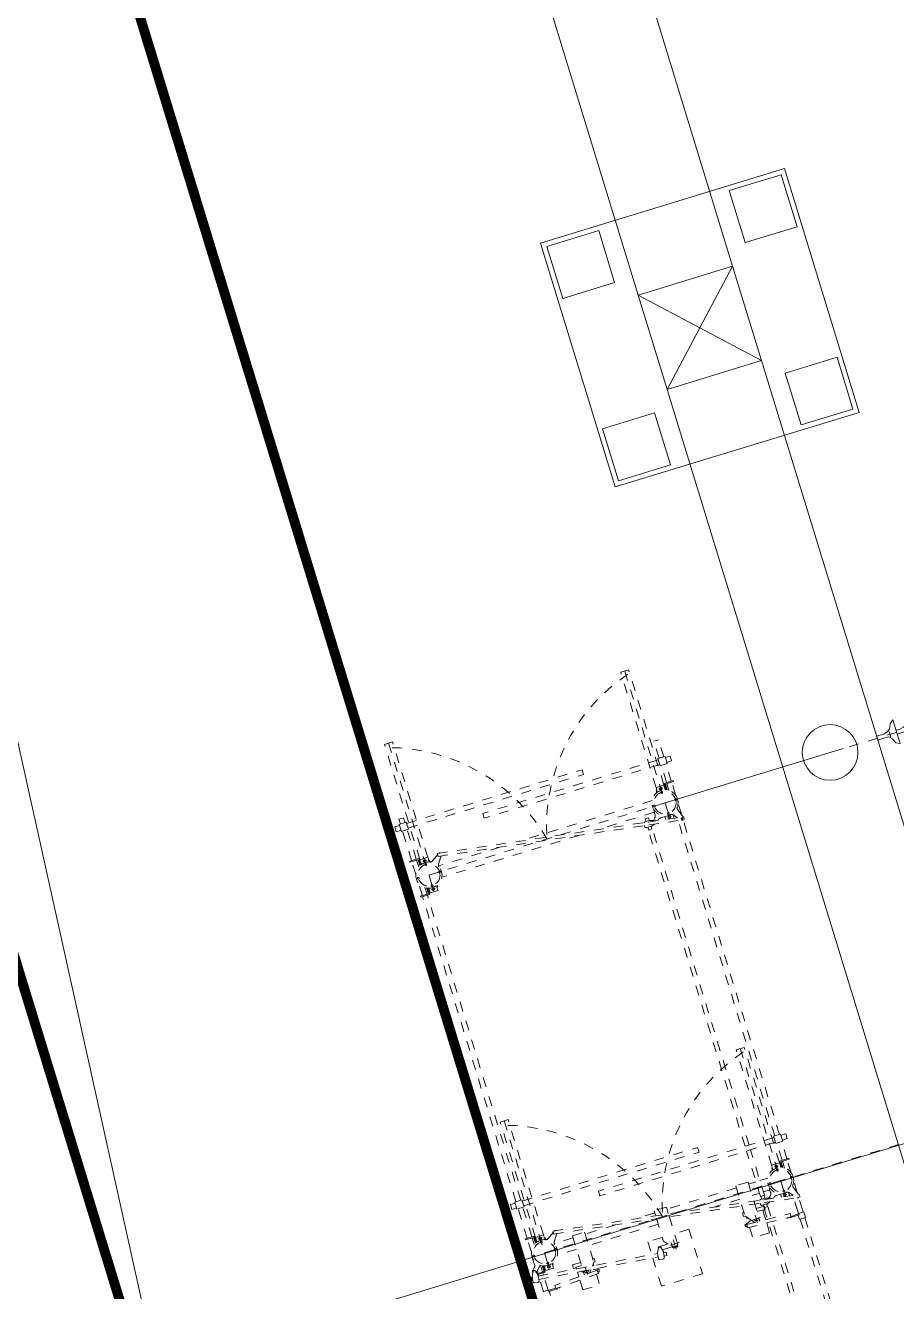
# Model space of a CAD drawing. Header units: metres. Extents: x 0 to 551036, y 0 to 1845929.
# Drawn here: x 547436.06 to 547444.88, y 1841899.39 to 1841912.22 of the extents above; entities that cross this region are included whole.
import ezdxf

# ---------------------------------------------------------------- set-up
doc = ezdxf.new("R2010")
doc.units = ezdxf.units.M
doc.header["$MEASUREMENT"] = 0
for name, pattern in [('02 Xref HH1 MBXD$0$HIDDEN', [0.375, 0.25, -0.125]), ('02 Xref HH1 NDK$0$HIDDEN', [0.375, 0.25, -0.125]), ('02 Xref KB1 MBTB$0$DASHED2', [0.375, 0.25, -0.125]), ('02 Xref KB1 MBTB$0$HIDDEN', [0.375, 0.25, -0.125])]:
    doc.linetypes.add(name, pattern=pattern)
for name, color, linetype, lineweight in [('_0', 7, 'Continuous', 0), ('Level 10', 7, 'Continuous', 0), ('Level 49', 7, 'Continuous', 0), ('Level 50', 7, 'Continuous', 0)]:
    doc.layers.add(name, color=color, linetype=linetype, lineweight=lineweight)

# ---------------------------------------------------------------- blocks, each defined once
blk = doc.blocks.new('02 Xref KB1 MBTB$0$X220 NC')
at = {"color": 0, "linetype": 'ByBlock', "lineweight": -2}
for p, q in [((37526403, -1364182), (37516403, -1374182)), ((37516403, -1364182), (37526403, -1374182)), ((37516403, -1534182), (37516403, -1374182)), ((37526403, -1534182), (37526403, -1374182)), ((37526403, -1534182), (37516403, -1544182)), ((37516403, -1534182), (37526403, -1544182))]:
    blk.add_line(p, q, dxfattribs=at)
at = {"color": 0, "linetype": 'ByBlock', "lineweight": -2, "flags": 128}
for points in [[(37534313, -1382092), (37508493, -1382092), (37508493, -1356272), (37534313, -1356272), (37534313, -1382092)], [(37508993, -1356772), (37514493, -1356772), (37514493, -1362272), (37508993, -1362272), (37508993, -1356772)], [(37533813, -1356772), (37528313, -1356772), (37528313, -1362272), (37533813, -1362272), (37533813, -1356772)], [(37516403, -1374182), (37526403, -1374182), (37526403, -1364182), (37516403, -1364182), (37516403, -1374182)], [(37526403, -1374182), (37516403, -1374182), (37516403, -1364182), (37526403, -1364182), (37526403, -1374182)], [(37508993, -1381592), (37514493, -1381592), (37514493, -1376092), (37508993, -1376092), (37508993, -1381592)], [(37533813, -1381592), (37528313, -1381592), (37528313, -1376092), (37533813, -1376092), (37533813, -1381592)], [(37534313, -1526272), (37508493, -1526272), (37508493, -1552092), (37534313, -1552092), (37534313, -1526272)], [(37508993, -1526772), (37514493, -1526772), (37514493, -1532272), (37508993, -1532272), (37508993, -1526772)], [(37533813, -1526772), (37528313, -1526772), (37528313, -1532272), (37533813, -1532272), (37533813, -1526772)], [(37516403, -1544182), (37526403, -1544182), (37526403, -1534182), (37516403, -1534182), (37516403, -1544182)], [(37516403, -1534182), (37526403, -1534182), (37526403, -1544182), (37516403, -1544182), (37516403, -1534182)], [(37526403, -1534182), (37516403, -1534182), (37516403, -1544182), (37526403, -1544182), (37526403, -1534182)], [(37508993, -1551592), (37514493, -1551592), (37514493, -1546092), (37508993, -1546092), (37508993, -1551592)], [(37533813, -1551592), (37528313, -1551592), (37528313, -1546092), (37533813, -1546092), (37533813, -1551592)]]:
    blk.add_lwpolyline(points, close=True, dxfattribs=at)
blk = doc.blocks.new('JYZCD')
for p, q in [((977504, 1394888), (976736, 1394888)), ((977504, 1394487), (976736, 1394487)), ((979207, 1394888), (978807, 1394888)), ((979207, 1394487), (978807, 1394487))]:
    blk.add_line(p, q)
at = {"color": 0, "lineweight": 0, "flags": 128}
for points in [[(978807, 1395990), (978406, 1395689), (978205, 1395188), (977905, 1394988), (977504, 1394888)], [(978807, 1395990), (978807, 1393485)], [(980510, 1395990), (980209, 1395689), (980009, 1395188), (979608, 1394988), (979207, 1394888)], [(980510, 1395990), (980510, 1396090)], [(980510, 1393485), (980510, 1395990)], [(981912, 1395990), (981512, 1395689), (981311, 1395188), (981011, 1394988), (980510, 1394888)], [(981812, 1395990), (981912, 1395990)], [(981812, 1393485), (981912, 1393485), (981912, 1395990)], [(983215, 1395990), (982814, 1395689), (982614, 1395188), (982313, 1394988), (981912, 1394888)], [(983215, 1395990), (983215, 1396090)], [(984517, 1395990), (984217, 1395689), (984016, 1395188), (983615, 1394988), (983215, 1394888)], [(983215, 1393485), (983215, 1395990)], [(984517, 1395990), (984517, 1396090)], [(985920, 1395990), (985519, 1395689), (985319, 1395188), (985018, 1394988), (984517, 1394888)], [(984517, 1393485), (984517, 1395990)], [(987222, 1395990), (986821, 1395689), (986721, 1395188), (986320, 1394988), (985920, 1394888)], [(985920, 1395990), (985920, 1393485)], [(987222, 1395990), (987222, 1396090)], [(987222, 1395990), (987222, 1396090)], [(987222, 1393485), (987222, 1395990)], [(988524, 1395990), (988224, 1395689), (988024, 1395188), (987723, 1394988), (987222, 1394888)], [(988524, 1395990), (988524, 1396090)], [(989927, 1395990), (989526, 1395689), (989326, 1395188), (989025, 1394988), (988524, 1394888)], [(988524, 1393485), (988524, 1395990)], [(991229, 1395990), (990829, 1395689), (990729, 1395188), (990328, 1394988), (989927, 1394888)], [(989927, 1395990), (989927, 1393485)], [(991229, 1395990), (991229, 1396090)], [(991229, 1393485), (991229, 1395990)], [(992532, 1395990), (992231, 1395689), (992031, 1395188), (991730, 1394988), (991229, 1394888)], [(993934, 1395990), (993534, 1395689), (993333, 1395188), (993033, 1394988), (992532, 1394888)], [(992532, 1395990), (992532, 1393485)], [(993934, 1395990), (993934, 1396090)], [(993934, 1395990), (993934, 1396090)], [(993934, 1393485), (993934, 1395990)], [(995237, 1395990), (994836, 1395689), (994736, 1395188), (994335, 1394988), (993934, 1394888)], [(995237, 1395990), (995237, 1396090)], [(996539, 1395990), (996239, 1395689), (996038, 1395188), (995738, 1394988), (995237, 1394888)], [(995237, 1393485), (995237, 1395990)], [(996539, 1395990), (996539, 1393485)], [(997942, 1395990), (997541, 1395689), (997341, 1395188), (997040, 1394988), (996639, 1394888)], [(997942, 1393485), (997942, 1395990)], [(978807, 1393485), (978406, 1393685), (978205, 1394186), (977905, 1394487), (977504, 1394487)], [(978105, 1394988), (978105, 1394387)], [(978807, 1394888), (978807, 1394487)], [(980510, 1393485), (980209, 1393685), (980009, 1394186), (979608, 1394487), (979207, 1394487)], [(979909, 1394988), (979909, 1394387)], [(980510, 1394888), (980510, 1394487)], [(981912, 1393485), (981512, 1393685), (981311, 1394186), (981011, 1394487), (980510, 1394487)], [(981211, 1394988), (981211, 1394387)], [(981912, 1394888), (981912, 1394487)], [(983215, 1393485), (982814, 1393685), (982614, 1394186), (982313, 1394487), (981912, 1394487)], [(982513, 1394988), (982513, 1394387)], [(984517, 1393485), (984217, 1393685), (984016, 1394186), (983615, 1394487), (983215, 1394487), (983215, 1394888)], [(983916, 1394988), (983916, 1394387)], [(984517, 1394888), (984517, 1394487)], [(984517, 1394888), (984517, 1394487)], [(985920, 1393485), (985519, 1393685), (985319, 1394186), (985018, 1394487), (984517, 1394487)], [(985218, 1394988), (985218, 1394387)], [(987222, 1393485), (986821, 1393685), (986721, 1394186), (986320, 1394487), (985920, 1394487)], [(986521, 1394988), (986521, 1394387)], [(988524, 1393485), (988224, 1393685), (988024, 1394186), (987723, 1394487), (987222, 1394487)], [(987923, 1394988), (987923, 1394387)], [(988524, 1394888), (988524, 1394487)], [(988524, 1394888), (988524, 1394487)], [(989927, 1393485), (989526, 1393685), (989326, 1394186), (989025, 1394487), (988524, 1394487)], [(989226, 1394988), (989226, 1394387)], [(991229, 1393485), (990829, 1393685), (990729, 1394186), (990328, 1394487), (989927, 1394487)], [(990528, 1394988), (990528, 1394387)], [(991229, 1394888), (991229, 1394487)], [(992532, 1393485), (992231, 1393685), (992031, 1394186), (991730, 1394487), (991229, 1394487)], [(991931, 1394988), (991931, 1394387)], [(993934, 1393485), (993534, 1393685), (993333, 1394186), (993033, 1394487), (992532, 1394487)], [(993233, 1394988), (993233, 1394387)], [(995237, 1393485), (994836, 1393685), (994736, 1394186), (994335, 1394487), (993934, 1394487)], [(994536, 1394988), (994536, 1394387)], [(995237, 1394888), (995237, 1394487)], [(995237, 1394888), (995237, 1394487)], [(996539, 1393485), (996239, 1393685), (996038, 1394186), (995738, 1394487), (995237, 1394487)], [(995938, 1394988), (995938, 1394387)], [(997942, 1393485), (997541, 1393685), (997341, 1394186), (997040, 1394487), (996639, 1394487)], [(997163, 1395016), (997163, 1394348)], [(997942, 1394888), (998743, 1394888)], [(997942, 1394487), (998743, 1394487)], [(998832, 1394459), (998832, 1394904)], [(978807, 1393485), (978807, 1393585)], [(987222, 1393485), (987222, 1393585)], [(993934, 1393485), (993934, 1393585)]]:
    blk.add_lwpolyline(points, dxfattribs=at)
at = {"flags": 128}
blk.add_lwpolyline([(976736, 1394888), (976736, 1394487)], dxfattribs=at)
blk = doc.blocks.new('jx')
at = {"rotation": 270}
blk.add_blockref('JYZCD', (-656326, 4103131, 0), dxfattribs=at)
blk = doc.blocks.new('ylp1')
at = {"color": 251, "linetype": '02 Xref HH1 NDK$0$HIDDEN', "lineweight": -2, "ltscale": 2000}
for p, q in [((695682, 3175683, 0), (695647, 3175365, 0)), ((695978, 3175792, 0), (695836, 3175807, 0)), ((695986, 3175891, 0), (695975, 3175792, 0)), ((696311, 3175755, 0), (695978, 3175792, 0)), ((696324, 3175855, 0), (695986, 3175891, 0)), ((696391, 3175744, 0), (696309, 3175753, 0)), ((696324, 3175855, 0), (696313, 3175755, 0)), ((696740, 3175574, 0), (696393, 3175746, 0)), ((703489, 3175723, 0), (703489, 3175223, 0)), ((703489, 3175723, 0), (703989, 3175723, 0)), ((703989, 3175723, 0), (703989, 3175223, 0)), ((743489, 3175723, 0), (743989, 3175723, 0)), ((743489, 3175723, 0), (743489, 3175223, 0)), ((743989, 3175723, 0), (743989, 3175223, 0)), ((693994, 3174528, 0), (694444, 3174528, 0)), ((694444, 3174620, 0), (694444, 3173430, 0)), ((694444, 3174620, 0), (694544, 3174620, 0)), ((694544, 3174620, 0), (694544, 3173792, 0)), ((694544, 3174528, 0), (694594, 3174528, 0)), ((695906, 3175196, 0), (694558, 3162968, 0)), ((694593, 3175168, 0), (694594, 3174528, 0)), ((694593, 3175098, 0), (695895, 3175098, 0)), ((694594, 3174598, 0), (695838, 3174598, 0)), ((696244, 3175159, 0), (694895, 3162920, 0)), ((695913, 3175195, 0), (695771, 3175210, 0)), ((696246, 3175159, 0), (695913, 3175195, 0)), ((696181, 3174598, 0), (696415, 3174598, 0)), ((696237, 3175098, 0), (696415, 3175098, 0)), ((696328, 3175150, 0), (696246, 3175159, 0)), ((696624, 3175224, 0), (696328, 3175150, 0)), ((696415, 3175172, 0), (696415, 3174348, 0)), ((696415, 3174348, 0), (697097, 3174348, 0)), ((696515, 3175197, 0), (696515, 3174448, 0)), ((696515, 3175098, 0), (696791, 3175098, 0)), ((696515, 3174598, 0), (697231, 3174598, 0)), ((696515, 3174448, 0), (697142, 3174448, 0)), ((696802, 3175268, 0), (696624, 3175224, 0)), ((697256, 3174633, 0), (696670, 3175219, 0)), ((696830, 3175529, 0), (696740, 3175574, 0)), ((697164, 3175290, 0), (696909, 3175545, 0)), ((696915, 3174248, 0), (696915, 3174348, 0)), ((696915, 3174348, 0), (697097, 3174348, 0)), ((697447, 3175173, 0), (698324, 3175173, 0)), ((698763, 3175098, 0), (700132, 3175098, 0)), ((699416, 3174598, 0), (700132, 3174598, 0)), ((700132, 3174448, 0), (699505, 3174448, 0)), ((699732, 3174348, 0), (699551, 3174348, 0)), ((700232, 3174348, 0), (699551, 3174348, 0)), ((699732, 3174248, 0), (699732, 3174348, 0)), ((700132, 3175298, 0), (700132, 3174448, 0)), ((700132, 3175298, 0), (700232, 3175298, 0)), ((700232, 3175298, 0), (700232, 3174348, 0)), ((700232, 3175098, 0), (703364, 3175098, 0)), ((700232, 3174598, 0), (703364, 3174598, 0)), ((703364, 3174473, 0), (703364, 3175223, 0)), ((703364, 3175223, 0), (704114, 3175223, 0)), ((703364, 3174473, 0), (704114, 3174473, 0)), ((703489, 3174473, 0), (703489, 3155898, 0)), ((703989, 3174473, 0), (703989, 3155898, 0)), ((704114, 3174473, 0), (704114, 3175223, 0)), ((704114, 3175098, 0), (736415, 3175098, 0)), ((704114, 3174598, 0), (736415, 3174598, 0)), ((736415, 3175298, 0), (736415, 3174348, 0)), ((736515, 3175298, 0), (736415, 3175298, 0)), ((736415, 3174348, 0), (737097, 3174348, 0)), ((736515, 3175298, 0), (736515, 3174448, 0)), ((736515, 3175098, 0), (737884, 3175098, 0)), ((736515, 3174598, 0), (737231, 3174598, 0)), ((736515, 3174448, 0), (737142, 3174448, 0)), ((736915, 3174248, 0), (736915, 3174348, 0)), ((736915, 3174348, 0), (737097, 3174348, 0)), ((738324, 3175199, 0), (738324, 3175173, 0)), ((738763, 3175098, 0), (740132, 3175098, 0)), ((739416, 3174598, 0), (740132, 3174598, 0)), ((740132, 3174448, 0), (739505, 3174448, 0)), ((739732, 3174348, 0), (739551, 3174348, 0)), ((740232, 3174348, 0), (739551, 3174348, 0)), ((739732, 3174248, 0), (739732, 3174348, 0)), ((740132, 3175298, 0), (740132, 3174448, 0)), ((740132, 3175298, 0), (740232, 3175298, 0)), ((740232, 3175298, 0), (740232, 3174348, 0)), ((740232, 3175098, 0), (743364, 3175098, 0)), ((740232, 3174598, 0), (743364, 3174598, 0)), ((743364, 3175223, 0), (744114, 3175223, 0)), ((743364, 3174473, 0), (743364, 3175223, 0)), ((743364, 3174473, 0), (744114, 3174473, 0)), ((743489, 3174473, 0), (743489, 3155898, 0)), ((743989, 3174473, 0), (743989, 3155898, 0)), ((744114, 3174473, 0), (744114, 3175223, 0)), ((744114, 3175098, 0), (744614, 3175098, 0)), ((744114, 3174598, 0), (744614, 3174598, 0)), ((744614, 3174598, 0), (744614, 3175098, 0)), ((694521, 3173430, 0), (694444, 3173430, 0)), ((694503, 3173790, 0), (694840, 3173806, 0)), ((694726, 3169241, 0), (694503, 3173790, 0)), ((695063, 3169257, 0), (694840, 3173806, 0)), ((700175, 3173848, 0), (696467, 3173848, 0)), ((696574, 3174268, 0), (696574, 3173428, 0)), ((696574, 3174268, 0), (696915, 3174268, 0)), ((696574, 3173428, 0), (696915, 3173428, 0)), ((712289, 3173848, 0), (696622, 3173848, 0)), ((696824, 3174029, 0), (696824, 3173644, 0)), ((696824, 3174029, 0), (696824, 3173644, 0)), ((696824, 3174029, 0), (696824, 3173644, 0)), ((696915, 3174248, 0), (697060, 3174248, 0)), ((696915, 3173448, 0), (697060, 3173448, 0)), ((696915, 3173448, 0), (696915, 3173348, 0)), ((696915, 3173448, 0), (696915, 3173348, 0)), ((696915, 3173348, 0), (697097, 3173348, 0)), ((698321, 3173848, 0), (698324, 3148848, 0)), ((699732, 3173348, 0), (699551, 3173348, 0)), ((699585, 3173073, 0), (700063, 3172380, 0)), ((699732, 3174248, 0), (699587, 3174248, 0)), ((699732, 3173448, 0), (699587, 3173448, 0)), ((700074, 3174268, 0), (699732, 3174268, 0)), ((699732, 3173448, 0), (699732, 3173348, 0)), ((699732, 3173448, 0), (699732, 3173348, 0)), ((700074, 3173428, 0), (699732, 3173428, 0)), ((699824, 3174029, 0), (699824, 3173644, 0)), ((699824, 3174029, 0), (699824, 3173644, 0)), ((700074, 3174268, 0), (700074, 3173428, 0)), ((700074, 3174268, 0), (712289, 3174268, 0)), ((700074, 3173428, 0), (712289, 3173428, 0)), ((712289, 3174268, 0), (712289, 3173428, 0)), ((736574, 3174268, 0), (736574, 3173428, 0)), ((736574, 3174268, 0), (736915, 3174268, 0)), ((736574, 3173428, 0), (736915, 3173428, 0)), ((752289, 3173848, 0), (736622, 3173848, 0)), ((752289, 3173848, 0), (736622, 3173848, 0)), ((736824, 3174029, 0), (736824, 3173644, 0)), ((736824, 3174029, 0), (736824, 3173644, 0)), ((736824, 3174029, 0), (736824, 3173644, 0)), ((736915, 3174248, 0), (737060, 3174248, 0)), ((736915, 3173448, 0), (736915, 3173348, 0)), ((736915, 3173448, 0), (736915, 3173348, 0)), ((736915, 3173448, 0), (737060, 3173448, 0)), ((736915, 3173348, 0), (737097, 3173348, 0)), ((738324, 3173848, 0), (738324, 3148848, 0)), ((739732, 3173348, 0), (739551, 3173348, 0)), ((739585, 3173073, 0), (740063, 3172380, 0)), ((739732, 3174248, 0), (739587, 3174248, 0)), ((739732, 3173448, 0), (739587, 3173448, 0)), ((740074, 3174268, 0), (739732, 3174268, 0)), ((739732, 3173448, 0), (739732, 3173348, 0)), ((739732, 3173448, 0), (739732, 3173348, 0)), ((740074, 3173428, 0), (739732, 3173428, 0)), ((739824, 3174029, 0), (739824, 3173644, 0)), ((739824, 3174029, 0), (739824, 3173644, 0)), ((740074, 3174268, 0), (740074, 3173428, 0)), ((740074, 3174268, 0), (752289, 3174268, 0)), ((740074, 3173428, 0), (752289, 3173428, 0)), ((752289, 3174268, 0), (752289, 3173428, 0)), ((699863, 3172410, 0), (696662, 3151064, 0)), ((700160, 3172366, 0), (696965, 3151064, 0)), ((697724, 3170648, 0), (697724, 3172667, 0)), ((698924, 3170648, 0), (698924, 3172640, 0)), ((699099, 3172587, 0), (699815, 3172092, 0)), ((699863, 3172410, 0), (700160, 3172366, 0)), ((739863, 3172410, 0), (736662, 3151064, 0)), ((740160, 3172366, 0), (736965, 3151064, 0)), ((737724, 3158143, 0), (737724, 3172667, 0)), ((738924, 3166145, 0), (738924, 3172640, 0)), ((739099, 3172587, 0), (739815, 3172092, 0)), ((739863, 3172410, 0), (740160, 3172366, 0)), ((694628, 3171243, 0), (693584, 3171243, 0)), ((693584, 3171243, 0), (693584, 3169453, 0)), ((695458, 3171243, 0), (694965, 3171243, 0)), ((695039, 3170648, 0), (694996, 3170606, 0)), ((695390, 3170648, 0), (695039, 3170648, 0)), ((695324, 3170817, 0), (695324, 3169956, 0)), ((699139, 3170648, 0), (695732, 3170648, 0)), ((696004, 3171243, 0), (695800, 3171243, 0)), ((695934, 3171243, 0), (695934, 3171498, 0)), ((695934, 3171498, 0), (696324, 3171498, 0)), ((696004, 3170648, 0), (696004, 3171243, 0)), ((696324, 3170648, 0), (696324, 3171498, 0)), ((699139, 3170648, 0), (699139, 3169348, 0)), ((694716, 3169453, 0), (693584, 3169453, 0)), ((694726, 3169241, 0), (695063, 3169257, 0)), ((694889, 3169249, 0), (694849, 3169140, 0)), ((694932, 3170348, 0), (695723, 3170348, 0)), ((695301, 3169868, 0), (695021, 3170104, 0)), ((695274, 3169627, 0), (695068, 3169060, 0)), ((695254, 3169453, 0), (695211, 3169453, 0)), ((695796, 3169453, 0), (695596, 3169453, 0)), ((695921, 3169348, 0), (695614, 3169606, 0)), ((699139, 3169348, 0), (695921, 3169348, 0)), ((695934, 3169348, 0), (695934, 3169198, 0)), ((696324, 3169198, 0), (696324, 3169348, 0)), ((697724, 3161998, 0), (697724, 3169348, 0)), ((698924, 3166145, 0), (698924, 3169348, 0)), ((694849, 3169140, 0), (695068, 3169060, 0)), ((695934, 3169198, 0), (696324, 3169198, 0)), ((702189, 3166798, 0), (702689, 3166798, 0)), ((702189, 3148223, 0), (702189, 3166798, 0)), ((702689, 3148223, 0), (702689, 3166798, 0)), ((742189, 3166798, 0), (742689, 3166798, 0)), ((742189, 3148223, 0), (742189, 3166798, 0)), ((742689, 3148223, 0), (742689, 3166798, 0)), ((738924, 3150030, 0), (738924, 3164122, 0)), ((691614, 3159178, 0), (691614, 3163488, 0)), ((694620, 3163518, 0), (691634, 3163518, 0)), ((694247, 3162870, 0), (694202, 3162553, 0)), ((694546, 3162969, 0), (694405, 3162989, 0)), ((694878, 3162923, 0), (694546, 3162969, 0)), ((694959, 3162911, 0), (694878, 3162923, 0)), ((695390, 3162681, 0), (694959, 3162911, 0)), ((696324, 3163518, 0), (694962, 3163518, 0)), ((696324, 3161998, 0), (696324, 3163518, 0)), ((698924, 3161998, 0), (698924, 3163772, 0)), ((698924, 3161998, 0), (698924, 3163772, 0)), ((694462, 3162375, 0), (694321, 3162395, 0)), ((694460, 3162376, 0), (694422, 3162104, 0)), ((694758, 3162057, 0), (694422, 3162104, 0)), ((694794, 3162329, 0), (694462, 3162375, 0)), ((694797, 3162328, 0), (694758, 3162057, 0)), ((694876, 3162317, 0), (694794, 3162329, 0)), ((695353, 3162420, 0), (694876, 3162317, 0)), ((695124, 3162335, 0), (695124, 3161298, 0)), ((695325, 3162708, 0), (695424, 3162708, 0)), ((695524, 3162608, 0), (695424, 3162708, 0)), ((695524, 3162608, 0), (695524, 3161298, 0)), ((695921, 3161998, 0), (695524, 3161665, 0)), ((698354, 3161998, 0), (695921, 3161998, 0)), ((699139, 3161998, 0), (698658, 3161998, 0)), ((699139, 3160698, 0), (699139, 3161998, 0)), ((694766, 3160998, 0), (695775, 3160998, 0)), ((695124, 3161329, 0), (694939, 3161174, 0)), ((694939, 3160798, 0), (694939, 3161174, 0)), ((695039, 3160698, 0), (694939, 3160798, 0)), ((698159, 3160698, 0), (695039, 3160698, 0)), ((695524, 3161298, 0), (695124, 3161298, 0)), ((695324, 3161429, 0), (695324, 3160514, 0)), ((696324, 3159178, 0), (696324, 3160698, 0)), ((699139, 3160698, 0), (698463, 3160698, 0)), ((698924, 3153348, 0), (698924, 3160698, 0)), ((696324, 3159178, 0), (691614, 3159178, 0)), ((697724, 3153348, 0), (697724, 3156120, 0)), ((703489, 3155898, 0), (703989, 3155898, 0)), ((737724, 3150173, 0), (737724, 3156120, 0)), ((743489, 3155898, 0), (743989, 3155898, 0)), ((694716, 3153243, 0), (693584, 3153243, 0)), ((693584, 3151453, 0), (693584, 3153243, 0)), ((694726, 3153456, 0), (694503, 3148907, 0)), ((694726, 3153456, 0), (695063, 3153439, 0)), ((695063, 3153439, 0), (694840, 3148891, 0)), ((694849, 3153557, 0), (695068, 3153636, 0)), ((694889, 3153448, 0), (694849, 3153557, 0)), ((695301, 3152828, 0), (695021, 3152593, 0)), ((695348, 3152867, 0), (695068, 3153636, 0)), ((695254, 3153243, 0), (695211, 3153243, 0)), ((695921, 3153348, 0), (695301, 3152828, 0)), ((695324, 3151880, 0), (695324, 3152741, 0)), ((695796, 3153243, 0), (695596, 3153243, 0)), ((699139, 3153348, 0), (695921, 3153348, 0)), ((695934, 3153348, 0), (695934, 3153498, 0)), ((695934, 3153498, 0), (696324, 3153498, 0)), ((696324, 3153498, 0), (696324, 3153348, 0)), ((699139, 3152048, 0), (699139, 3153348, 0)), ((696168, 3151273, 0), (662689, 3151273, 0)), ((694628, 3151453, 0), (693584, 3151453, 0)), ((694932, 3152348, 0), (695723, 3152348, 0)), ((695800, 3151453, 0), (694965, 3151453, 0)), ((695039, 3152048, 0), (694996, 3152091, 0)), ((695390, 3152048, 0), (695039, 3152048, 0)), ((699139, 3152048, 0), (695390, 3152048, 0)), ((696004, 3151453, 0), (695800, 3151453, 0)), ((695934, 3151453, 0), (695934, 3151198, 0)), ((696004, 3152048, 0), (696004, 3151453, 0)), ((696168, 3150855, 0), (696168, 3151273, 0)), ((696324, 3152048, 0), (696324, 3151198, 0)), ((696468, 3151231, 0), (696468, 3151374, 0)), ((696608, 3151514, 0), (696730, 3151514, 0)), ((697068, 3151231, 0), (697068, 3151374, 0)), ((697368, 3150855, 0), (697368, 3151273, 0)), ((697368, 3151273, 0), (702189, 3151273, 0)), ((697724, 3151273, 0), (697724, 3152048, 0)), ((698924, 3151273, 0), (698924, 3152048, 0)), ((702689, 3151273, 0), (736168, 3151273, 0)), ((736168, 3150855, 0), (736168, 3151273, 0)), ((736468, 3151231, 0), (736468, 3151374, 0)), ((736608, 3151514, 0), (736730, 3151514, 0)), ((737068, 3151231, 0), (737068, 3151374, 0)), ((696168, 3150855, 0), (662689, 3150855, 0)), ((695934, 3151198, 0), (696324, 3151198, 0)), ((696662, 3151064, 0), (696125, 3147483, 0)), ((696468, 3151239, 0), (696168, 3151239, 0)), ((696468, 3150889, 0), (696168, 3150889, 0)), ((696965, 3151064, 0), (696422, 3147438, 0)), ((696468, 3150896, 0), (696468, 3151231, 0)), ((696468, 3150814, 0), (696468, 3150896, 0)), ((696579, 3150511, 0), (696468, 3150814, 0)), ((696881, 3150008, 0), (696817, 3150072, 0)), ((696899, 3150356, 0), (697068, 3150814, 0)), ((697164, 3150290, 0), (696953, 3150502, 0)), ((697368, 3151239, 0), (697068, 3151239, 0)), ((697068, 3150896, 0), (697068, 3151231, 0)), ((697068, 3150814, 0), (697068, 3150896, 0)), ((697368, 3150889, 0), (697068, 3150889, 0)), ((697368, 3150855, 0), (702189, 3150855, 0)), ((697447, 3150173, 0), (697785, 3150173, 0)), ((697724, 3150173, 0), (697724, 3150855, 0)), ((697913, 3150108, 0), (697891, 3150129, 0)), ((698924, 3150030, 0), (698924, 3150855, 0)), ((702689, 3150855, 0), (736168, 3150855, 0)), ((736662, 3151064, 0), (736125, 3147483, 0)), ((736168, 3151239, 0), (736468, 3151239, 0)), ((736168, 3150889, 0), (736468, 3150889, 0)), ((736965, 3151064, 0), (736422, 3147438, 0)), ((736468, 3150896, 0), (736468, 3151231, 0)), ((736468, 3150814, 0), (736468, 3150896, 0)), ((736579, 3150511, 0), (736468, 3150814, 0)), ((736881, 3150008, 0), (736817, 3150072, 0)), ((736899, 3150356, 0), (737068, 3150814, 0)), ((737164, 3150290, 0), (736953, 3150502, 0)), ((737068, 3151239, 0), (737368, 3151239, 0)), ((737068, 3150896, 0), (737068, 3151231, 0)), ((737068, 3150814, 0), (737068, 3150896, 0)), ((737068, 3150889, 0), (737368, 3150889, 0)), ((737368, 3150889, 0), (737368, 3151239, 0)), ((737447, 3150173, 0), (737785, 3150173, 0)), ((737913, 3150108, 0), (737891, 3150129, 0)), ((694444, 3148076, 0), (694444, 3149267, 0)), ((694521, 3149267, 0), (694444, 3149267, 0)), ((694503, 3148907, 0), (694840, 3148891, 0)), ((694544, 3148076, 0), (694544, 3148905, 0)), ((700267, 3148848, 0), (696622, 3148848, 0)), ((712289, 3148848, 0), (696622, 3148848, 0)), ((696696, 3149268, 0), (696999, 3149268, 0)), ((696824, 3149029, 0), (696824, 3148644, 0)), ((696824, 3149029, 0), (696824, 3148644, 0)), ((696824, 3149029, 0), (696824, 3148644, 0)), ((696999, 3149725, 0), (696999, 3148848, 0)), ((699732, 3149348, 0), (699551, 3149348, 0)), ((699732, 3149248, 0), (699587, 3149248, 0)), ((699732, 3149248, 0), (699732, 3149348, 0)), ((700074, 3149268, 0), (699732, 3149268, 0)), ((699824, 3149029, 0), (699824, 3148644, 0)), ((699824, 3149029, 0), (699824, 3148644, 0)), ((700074, 3149268, 0), (700074, 3148428, 0)), ((700074, 3149268, 0), (712289, 3149268, 0)), ((712289, 3149268, 0), (712289, 3148428, 0)), ((752289, 3148848, 0), (736622, 3148848, 0)), ((736696, 3149268, 0), (736999, 3149268, 0)), ((736824, 3149029, 0), (736824, 3148644, 0)), ((736824, 3149029, 0), (736824, 3148644, 0)), ((736824, 3149029, 0), (736824, 3148644, 0)), ((736999, 3149725, 0), (736999, 3148848, 0)), ((739732, 3149348, 0), (739551, 3149348, 0)), ((739732, 3149248, 0), (739587, 3149248, 0)), ((739732, 3149248, 0), (739732, 3149348, 0)), ((740074, 3149268, 0), (739732, 3149268, 0)), ((739824, 3149029, 0), (739824, 3148644, 0)), ((739824, 3149029, 0), (739824, 3148644, 0)), ((740074, 3149268, 0), (740074, 3148428, 0)), ((740074, 3149268, 0), (752289, 3149268, 0)), ((752289, 3149268, 0), (752289, 3148428, 0)), ((693994, 3148098, 0), (662814, 3148098, 0)), ((693993, 3147598, 0), (662814, 3147598, 0)), ((693993, 3147528, 0), (693994, 3148168, 0)), ((693993, 3147528, 0), (694593, 3147528, 0)), ((693994, 3148168, 0), (694444, 3148168, 0)), ((693994, 3148098, 0), (693994, 3148098, 0)), ((694444, 3148076, 0), (694544, 3148076, 0)), ((694544, 3148168, 0), (694594, 3148168, 0)), ((694593, 3147528, 0), (694594, 3148168, 0)), ((694823, 3147598, 0), (694593, 3147598, 0)), ((694823, 3148098, 0), (694594, 3148098, 0)), ((694823, 3148098, 0), (696217, 3148098, 0)), ((694823, 3147598, 0), (696142, 3147598, 0)), ((696125, 3147483, 0), (696422, 3147438, 0)), ((697257, 3147821, 0), (696434, 3147520, 0)), ((696908, 3148413, 0), (696517, 3148075, 0)), ((696574, 3148428, 0), (696924, 3148428, 0)), ((696615, 3148428, 0), (696665, 3148428, 0)), ((696648, 3147598, 0), (697884, 3147598, 0)), ((698763, 3147598, 0), (700132, 3147598, 0)), ((699416, 3148098, 0), (700132, 3148098, 0)), ((700132, 3148248, 0), (699505, 3148248, 0)), ((699732, 3148348, 0), (699551, 3148348, 0)), ((700232, 3148348, 0), (699551, 3148348, 0)), ((699732, 3148448, 0), (699587, 3148448, 0)), ((699732, 3148448, 0), (699732, 3148348, 0)), ((700074, 3148428, 0), (699732, 3148428, 0)), ((700074, 3148428, 0), (712289, 3148428, 0)), ((700132, 3147398, 0), (700132, 3148248, 0)), ((700232, 3147398, 0), (700232, 3148348, 0)), ((700232, 3148098, 0), (702064, 3148098, 0)), ((700232, 3147598, 0), (702064, 3147598, 0)), ((702064, 3148223, 0), (702064, 3147473, 0)), ((702064, 3148223, 0), (702814, 3148223, 0)), ((702064, 3147473, 0), (702814, 3147473, 0)), ((702189, 3146973, 0), (702189, 3147473, 0)), ((702689, 3146973, 0), (702689, 3147473, 0)), ((702814, 3148223, 0), (702814, 3147473, 0)), ((702814, 3148098, 0), (736217, 3148098, 0)), ((702814, 3147598, 0), (736142, 3147598, 0)), ((736125, 3147483, 0), (736422, 3147438, 0)), ((737257, 3147821, 0), (736434, 3147520, 0)), ((736908, 3148413, 0), (736517, 3148075, 0)), ((736574, 3148428, 0), (736924, 3148428, 0)), ((736648, 3147598, 0), (737884, 3147598, 0)), ((738763, 3147598, 0), (740132, 3147598, 0)), ((739416, 3148098, 0), (740132, 3148098, 0)), ((740132, 3148248, 0), (739505, 3148248, 0)), ((739732, 3148348, 0), (739551, 3148348, 0)), ((740232, 3148348, 0), (739551, 3148348, 0)), ((739732, 3148448, 0), (739587, 3148448, 0)), ((739732, 3148448, 0), (739732, 3148348, 0)), ((740074, 3148428, 0), (739732, 3148428, 0)), ((740074, 3148428, 0), (752289, 3148428, 0)), ((740132, 3147398, 0), (740132, 3148248, 0)), ((740232, 3147398, 0), (740232, 3148348, 0)), ((740232, 3148098, 0), (742064, 3148098, 0)), ((740232, 3147598, 0), (742064, 3147598, 0)), ((742064, 3148223, 0), (742064, 3147473, 0)), ((742064, 3148223, 0), (742814, 3148223, 0)), ((742064, 3147473, 0), (742814, 3147473, 0)), ((742189, 3146973, 0), (742189, 3147473, 0)), ((742689, 3146973, 0), (742689, 3147473, 0)), ((742814, 3148223, 0), (742814, 3147473, 0)), ((742814, 3148098, 0), (744614, 3148098, 0)), ((742814, 3147598, 0), (744614, 3147598, 0)), ((744614, 3148098, 0), (744614, 3147598, 0)), ((700132, 3147398, 0), (700232, 3147398, 0)), ((702189, 3146973, 0), (702689, 3146973, 0)), ((740132, 3147398, 0), (740232, 3147398, 0)), ((742189, 3146973, 0), (742689, 3146973, 0))]:
    blk.add_line(p, q, dxfattribs=at)
for centre, radius in [((698324, 3173848, 0), 1125), ((698324, 3174973, 0), 90), ((738324, 3173848, 0), 1125), ((738324, 3174973, 0), 90), ((696824, 3173848, 0), 120), ((697199, 3173848, 0), 90), ((699449, 3173848, 0), 90), ((699824, 3173848, 0), 120), ((736824, 3173848, 0), 120), ((737199, 3173848, 0), 90), ((739449, 3173848, 0), 90), ((739824, 3173848, 0), 120), ((698324, 3172723, 0), 90), ((738324, 3172723, 0), 90), ((695324, 3160998, 0), 300), ((698324, 3149973, 0), 90), ((738324, 3149973, 0), 90), ((696824, 3148848, 0), 120), ((697199, 3148848, 0), 90), ((698324, 3148848, 0), 1125), ((699449, 3148848, 0), 90), ((699824, 3148848, 0), 120), ((736824, 3148848, 0), 120), ((737199, 3148848, 0), 90), ((738324, 3148848, 0), 1125), ((739449, 3148848, 0), 90), ((739824, 3148848, 0), 120), ((698324, 3147723, 0), 90), ((736303, 3147658, 0), 81.2), ((738324, 3147723, 0), 90)]:
    blk.add_circle(centre, radius, dxfattribs=at)
for centre, radius, start, end in [((695821, 3175668, 0), 140, 83.79968, 173.79968), ((695786, 3175350, 0), 140, 173.79968, 263.79968), ((696803, 3175439, 0), 150, 44.99996, 120.42774), ((696768, 3175404, 0), 140, 283.99682, 63.60241), ((698324, 3173848, 0), 1325, 338.13913, 291.86077), ((697447, 3175573, 0), 400, 225.00005, 270.00005), ((738324, 3173848, 0), 1325, 338.13913, 291.86077), ((694116, 3179433, 0), 18567, 283.09799, 343.13135), ((699832, 3173243, 0), 300, 158.13913, 214.62962), ((734116, 3179433, 0), 18567, 283.09799, 343.13135), ((739832, 3173243, 0), 300, 158.13913, 214.62962), ((698929, 3172340, 0), 300, 55.37038, 111.86077), ((699982, 3172190, 0), 175, 320.46836, 22.47454), ((738929, 3172340, 0), 300, 55.37038, 111.86077), ((739982, 3172190, 0), 175, 320.46836, 22.47454), ((695324, 3170348, 0), 200, 74.3056, 272.74084), ((694385, 3162851, 0), 140, 82.00153, 172.00153), ((694341, 3162534, 0), 140, 172.00153, 262.00153), ((695324, 3162557, 0), 140, 282.19868, 61.80427), ((694116, 3143264, 0), 18567, 16.86865, 76.90201), ((734116, 3143264, 0), 18567, 16.86865, 76.90201), ((695324, 3152348, 0), 200, 87.25916, 285.6944), ((696608, 3151374, 0), 140, 90, 180), ((696928, 3151374, 0), 140, 360, 45.07725), ((736608, 3151374, 0), 140, 90, 180), ((736928, 3151374, 0), 140, 360, 45.07725), ((696768, 3150404, 0), 140, 305.58519, 339.80286), ((696599, 3149725, 0), 400, 359.99999, 45), ((698324, 3148848, 0), 1325, 90, 187.36086), ((697447, 3150573, 0), 400, 225, 270.00001), ((697785, 3150023, 0), 150, 45, 90.00001), ((698324, 3148848, 0), 1325, 270, 90), ((736768, 3150404, 0), 140, 305.58519, 339.80286), ((736599, 3149725, 0), 400, 359.99999, 45), ((738324, 3148848, 0), 1325, 90, 187.36086), ((737447, 3150573, 0), 400, 225, 270.00001), ((737785, 3150023, 0), 150, 45, 90.00001), ((738324, 3148848, 0), 1325, 270, 90), ((696303, 3147658, 0), 175, 140.46972, 202.47385), ((696712, 3148640, 0), 300, 310.87037, 7.36086), ((697360, 3147540, 0), 300, 53.63923, 110.12962), ((698324, 3148848, 0), 1325, 233.63923, 270), ((736303, 3147658, 0), 175, 140.46972, 202.47385), ((736712, 3148640, 0), 300, 310.87037, 7.36086), ((737360, 3147540, 0), 300, 53.63923, 110.12962), ((738324, 3148848, 0), 1325, 233.63923, 270)]:
    blk.add_arc(centre, radius, start, end, dxfattribs=at)
blk = doc.blocks.new('Substation')
at = {"color": 251, "linetype": '02 Xref KB1 MBTB$0$HIDDEN', "lineweight": 13, "ltscale": 5000, "const_width": 1, "elevation": 0}
for points in [[(3138566.423, 2124488.787), (3139022.228, 2124488.787)], [(3138566.423, 2124448.787), (3139022.227, 2124448.788)]]:
    blk.add_lwpolyline(points, dxfattribs=at)
at = {"color": 251, "linetype": '02 Xref KB1 MBTB$0$DASHED2', "ltscale": 2000, "elevation": 0}
for points in [[(3138794.278, 2124391.142), (3138794.278, 2124488.78)], [(3138834.345, 2124421.246), (3138834.345, 2124402.396)]]:
    blk.add_lwpolyline(points, dxfattribs=at)
at = {"linetype": '02 Xref HH1 MBXD$0$HIDDEN', "elevation": 0}
for points in [[(3138794.324, 2124138.754), (3138794.324, 2124421.246)], [(3138834.335, 2124403.759), (3138834.191, 2124368.757), (3138834.327, 2124341.246)]]:
    blk.add_lwpolyline(points, dxfattribs=at)
at = {"layer": 'Level 50', "color": 0, "linetype": 'ByBlock', "lineweight": -2}
blk.add_circle((3138834.338, 2124403.772, 0), 2.817, dxfattribs=at)
at = {"linetype": '02 Xref HH1 MBXD$0$HIDDEN', "xscale": 0.001, "yscale": 0.001, "zscale": 0.001}
for name, p in [('ylp1', (3138096.022, 2121272.398, 0)), ('jx', (3138095.963, 2121272.398, 0))]:
    blk.add_blockref(name, p, dxfattribs=at)
at = {"layer": 'Level 49', "xscale": 0.001, "yscale": -0.001, "zscale": 0.001, "rotation": 89.99999999999999}
for p in [(3140248.506, 2086882.391, 0), (3140418.506, 2086882.391, 0)]:
    blk.add_blockref('02 Xref KB1 MBTB$0$X220 NC', p, dxfattribs=at)

msp = doc.modelspace()

# ---------------------------------------------------------------- block references
at = {"layer": '_0', "xscale": 0.1, "yscale": 0.1, "zscale": 0.1, "rotation": 107.0123114188912}
msp.add_blockref('Substation', (842423.72785, 1603911.5666), dxfattribs=at)

# ---------------------------------------------------------------- next in the draw order: linework, layer by layer
at = {"layer": 'Level 10', "color": 5, "linetype": 'Continuous', "lineweight": 0, "flags": 128}
msp.add_lwpolyline([(547440.24, 1841924.51), (547434.31, 1841912.49), (547437.98, 1841895.94), (547441.5627, 1841862.7364), (547441.9, 1841859.61), (547446.57, 1841846.02)], dxfattribs=at)

doc.saveas('drawing.dxf')
